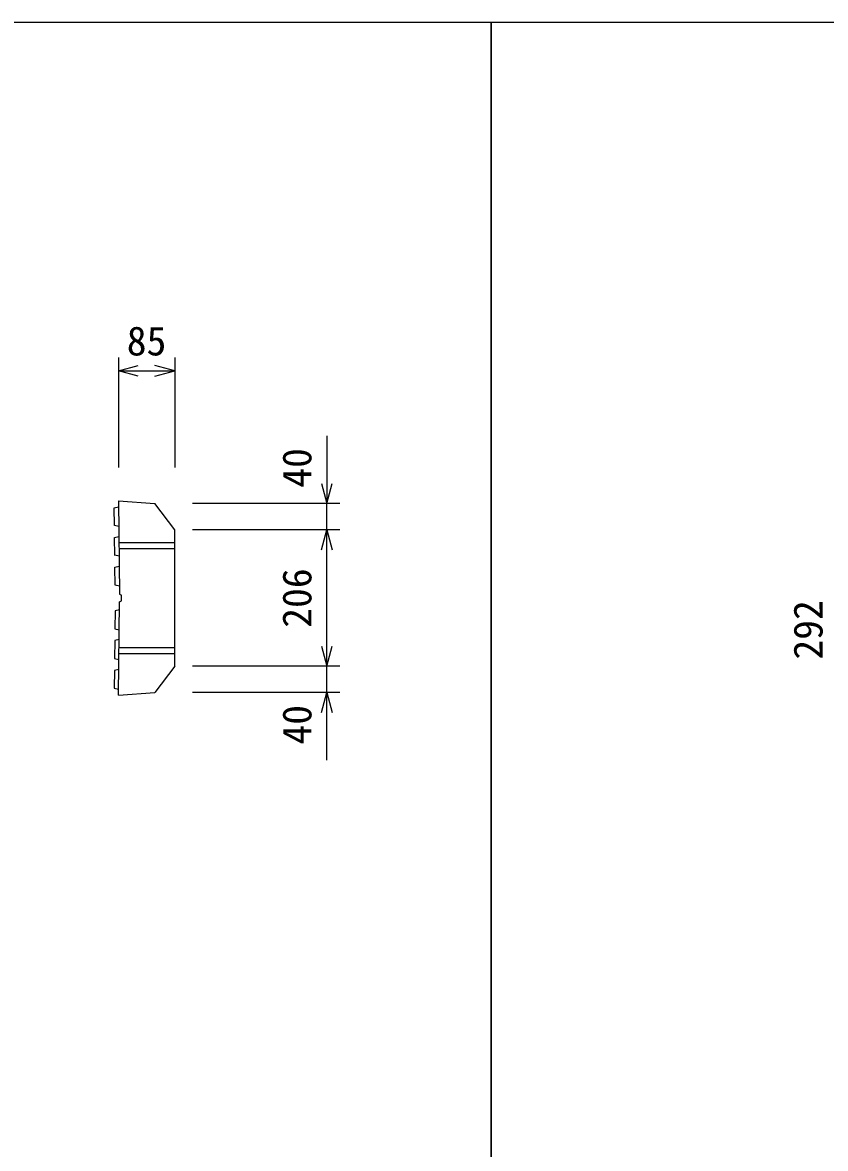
# Model space of a CAD drawing. Units: millimetres, scale not verified. Extents: x -16800 to 16800, y -5940 to 5940.
# Drawn here: x -4663 to -3448, y 2006 to 3708 of the extents above; entities that cross this region are included whole.
import ezdxf
from ezdxf.enums import TextEntityAlignment as Align

# ---------------------------------------------------------------- set-up
doc = ezdxf.new("R2010")
doc.units = ezdxf.units.MM
doc.header["$LTSCALE"] = 20
for name, color, linetype, lineweight in [('0-0_DIM', 7, 'Continuous', 25), ('0-2_HATCH', 6, 'Continuous', 25), ('0-5_OUTLINE', 3, 'Continuous', 25), ('0-6_TXT', 7, 'Continuous', 25)]:
    doc.layers.add(name, color=color, linetype=linetype, lineweight=lineweight)
doc.styles.add('ＭＳ ゴシック', font='')
doc.styles.get('ＭＳ ゴシック').set_extended_font_data('MS Gothic')

msp = doc.modelspace()

# ---------------------------------------------------------------- linework, layer by layer
at = {"layer": '0-0_DIM'}
for p, q in [((-4517.61, 3201.58), (-4517.61, 3035.18)), ((-4432.61, 3201.58), (-4432.61, 3035.18)), ((-4517.61, 3181.58), (-4432.61, 3181.58)), ((-4202.61, 3083.04), (-4202.61, 2981.03)), ((-4182.61, 2981.03), (-4405.69, 2981.03)), ((-4182.61, 2981.03), (-4405.69, 2981.03)), ((-4202.61, 2941.05), (-4202.61, 2981.03)), ((-4182.61, 2941.05), (-4405.69, 2941.05)), ((-4202.61, 2735.05), (-4202.61, 2941.05)), ((-4182.61, 2735.05), (-4405.69, 2735.05)), ((-4202.61, 2695.05), (-4202.61, 2735.05)), ((-4202.61, 2695.05), (-4202.61, 2729.05)), ((-4182.61, 2695.05), (-4405.69, 2695.05)), ((-4182.61, 2695.05), (-4405.69, 2695.05)), ((-4202.61, 2593.04), (-4202.61, 2695.05))]:
    msp.add_line(p, q, dxfattribs=at)
for points in [[(-4487.61, 3173.54), (-4517.61, 3181.58), (-4487.61, 3189.62)], [(-4462.61, 3173.54), (-4432.61, 3181.58), (-4462.61, 3189.62)], [(-4210.65, 3011.03), (-4202.61, 2981.03), (-4194.57, 3011.03)], [(-4210.65, 2911.05), (-4202.61, 2941.05), (-4194.57, 2911.05)], [(-4210.65, 2765.05), (-4202.61, 2735.05), (-4194.57, 2765.05)], [(-4210.65, 2665.05), (-4202.61, 2695.05), (-4194.57, 2665.05)]]:
    msp.add_lwpolyline(points, dxfattribs=at)
at = {"layer": '0-2_HATCH'}
for p, q in [((-4517.21, 2946.05), (-4523.73, 2947.55)), ((-4516.75, 2901.05), (-4523.27, 2902.55)), ((-4516.75, 2775.05), (-4523.27, 2773.55)), ((-4517.21, 2730.05), (-4523.73, 2728.55))]:
    msp.add_line(p, q, dxfattribs=at)
for points in [[(-4523.73, 2947.5), (-4524, 2974.5), (-4517.52, 2976.05)], [(-4523.27, 2902.5), (-4523.54, 2929.5), (-4517.06, 2931.05)], [(-4516.29, 2856.05), (-4522.81, 2857.5), (-4523.08, 2884.5), (-4516.6, 2886.05)], [(-4516.29, 2820.05), (-4522.81, 2818.6), (-4523.08, 2791.6), (-4516.6, 2790.05)], [(-4523.27, 2773.6), (-4523.54, 2746.6), (-4517.06, 2745.05)], [(-4523.73, 2728.6), (-4524, 2701.6), (-4517.52, 2700.05)]]:
    msp.add_lwpolyline(points, dxfattribs=at)
at = {"layer": '0-5_OUTLINE'}
for p, q in [((-4517.61, 2985.03), (-4462.63, 2980.88)), ((-4517.61, 2985.03), (-4516.17, 2844.07)), ((-4516.97, 2922.05), (-4432.61, 2922.05)), ((-4516.87, 2913.05), (-4432.61, 2913.05)), ((-4516.17, 2844.07), (-4512.97, 2842.55)), ((-4517.61, 2691.05), (-4516.17, 2832.03)), ((-4516.17, 2832.03), (-4512.97, 2833.55)), ((-4512.97, 2833.55), (-4512.97, 2842.55)), ((-4516.87, 2763.05), (-4432.61, 2763.05)), ((-4516.97, 2754.05), (-4432.61, 2754.05)), ((-4432.61, 2735.05), (-4462.64, 2695.2)), ((-4517.61, 2691.05), (-4462.64, 2695.2))]:
    msp.add_line(p, q, dxfattribs=at)
msp.add_lwpolyline([(-4432.61, 2735.05), (-4432.61, 2941.05), (-4462.63, 2980.88)], dxfattribs=at)
at = {"layer": '0-6_TXT'}
for points in [[(-6454.13, 208.14), (-3954.13, 208.14), (-3954.13, 3708.14), (-6454.13, 3708.14)], [(-3954.13, 1508.14), (-1454.13, 1508.14), (-1454.13, 3708.14), (-3954.13, 3708.14)]]:
    msp.add_lwpolyline(points, close=True, dxfattribs=at)

# ---------------------------------------------------------------- texts
at = {"layer": '0-0_DIM', "style": 'ＭＳ ゴシック'}
msp.add_text('85', height=43.99, dxfattribs=at).set_placement((-4505.11, 3191.58), align=Align.BOTTOM_LEFT)
for s, p in [('40', (-4212.61, 3004.81)), ('206', (-4212.61, 2793.05)), ('292', (-3439.54, 2744.92)), ('40', (-4212.61, 2616.48))]:
    msp.add_text(s, height=43.99, rotation=90, dxfattribs=at).set_placement(p, align=Align.BOTTOM_LEFT)

doc.saveas('drawing.dxf')
